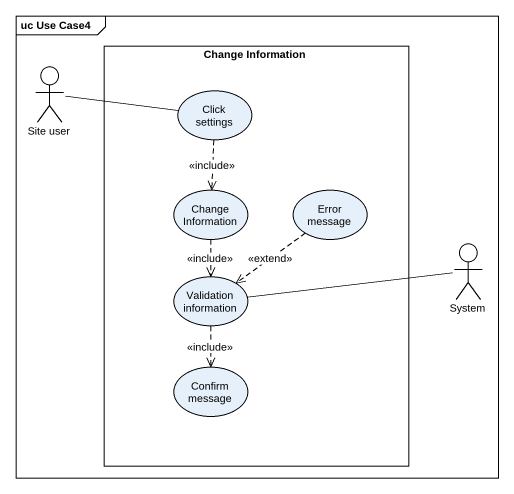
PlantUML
@startuml
mainframe uc Use Case4
rectangle "Change Information" as Change_Information {
  usecase "Click settings" as Click_settings
  usecase "Change Information" as Change_Information_2
  usecase "Error message" as Error_message
  usecase "Validation information" as Validation_information
  usecase "Confirm message" as Confirm_message
}
actor "Site user" as Site_user
actor System
Site_user -right- Click_settings
Click_settings ..> Change_Information_2 : <<include>>
Change_Information_2 ..> Validation_information : <<include>>
Error_message ..> Validation_information : <<extend>>
Validation_information ..> Confirm_message : <<include>>
System -left- Validation_information
@enduml
